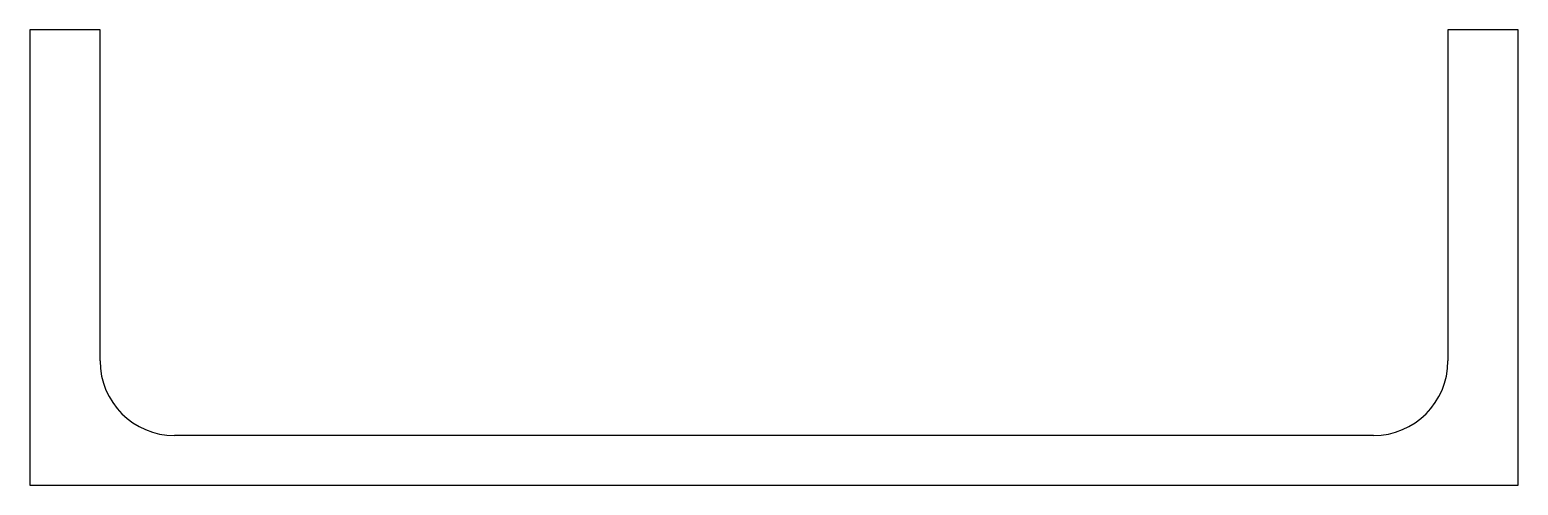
# Model space of a CAD drawing. Extents: x -180 to 180, y 0 to 110.
import ezdxf

# ---------------------------------------------------------------- set-up
doc = ezdxf.new("R2010")
doc.units = 0

msp = doc.modelspace()

# ---------------------------------------------------------------- linework, layer by layer
for p, q in [((-163, 110), (-180, 110)), ((-180, 110), (-180, 0)), ((-163, 30), (-163, 110)), ((180, 110), (163, 110)), ((163, 110), (163, 30)), ((180, 0), (180, 110)), ((145, 12), (-145, 12)), ((-180, 0), (180, 0))]:
    msp.add_line(p, q)
for centre, start, end in [((-145, 30), 180, 270), ((145, 30), 270, 0)]:
    msp.add_arc(centre, 18, start, end)

doc.saveas('drawing.dxf')
